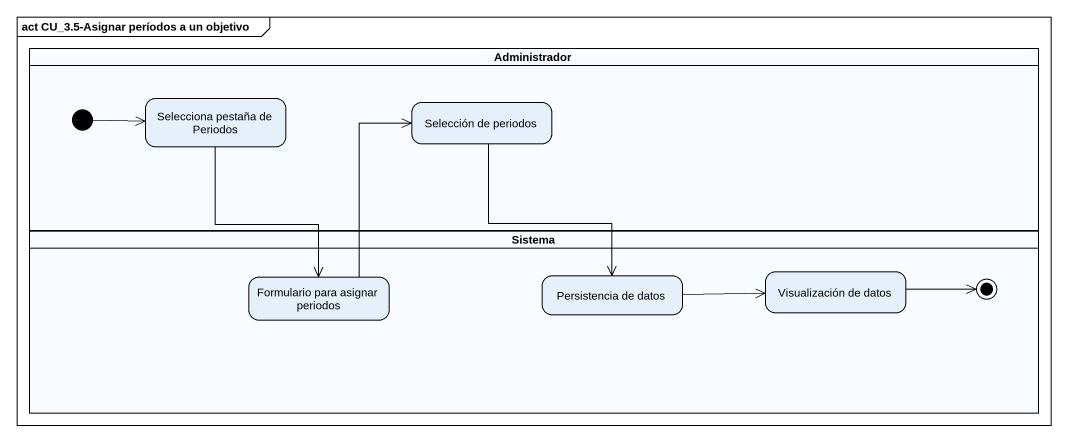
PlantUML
@startuml
mainframe act CU_3.5-Asignar períodos a un objetivo
hide empty description
state Administrador <<partition>> {
  state "Selecciona pestaña de Periodos" as Selecciona_pestaña_de
  state "Selección de periodos" as Selección_de_periodos
  [*] -right-> Selecciona_pestaña_de
}
state Sistema <<partition>> {
  state "Formulario para asignar periodos" as Formulario_para_asignar
  state "Persistencia de datos" as Persistencia_de_datos
  state "Visualización de datos" as Visualización_de_datos
  Visualización_de_datos -right-> [*]
}
Selecciona_pestaña_de --> Formulario_para_asignar
Selección_de_periodos --> Persistencia_de_datos
Formulario_para_asignar -up-> Selección_de_periodos
Persistencia_de_datos -right-> Visualización_de_datos
@enduml
